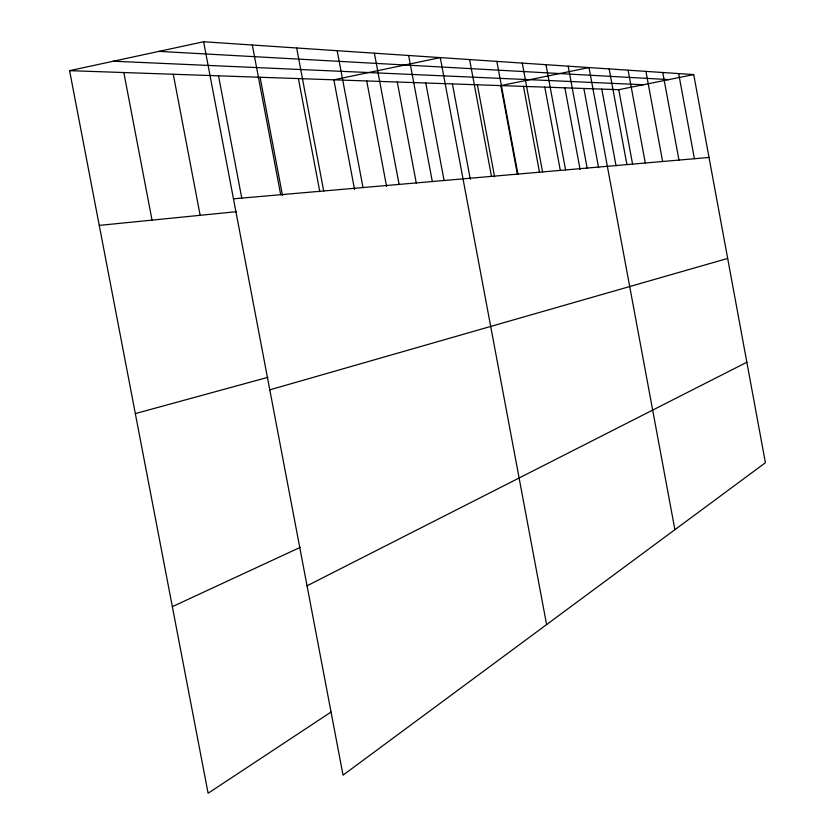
<?xml version="1.0" encoding="UTF-8"?>
<svg xmlns="http://www.w3.org/2000/svg" width="835" height="835" viewBox="0 0 835 835"><rect width="100%" height="100%" fill="white"/><g stroke="black" fill="none" stroke-linecap="round" stroke-linejoin="round"><path stroke-width="1.25" d="M330.994 712.078L208.113 793.25L69.587 70.662L203.604 41.75L693.718 74.586L765.413 462.736L343.049 775.151L203.604 41.75M307.04 585.794L746.845 362.233M172.344 606.659L300.454 547.249M269.788 389.841L727.671 258.433M135.333 413.596L267.92 377.326M69.587 70.662L618.766 89.689L693.718 74.586M99.25 225.398L236.42 211.683M233.466 198.813L709.019 157.46M113.383 61.216L643.367 84.732M158.942 51.384L668.856 79.596M123.831 72.541L152.033 220.116M296.655 47.981L323.698 190.975M298.408 78.594L319.805 191.685M260.092 77.269L282.491 195.421M252.316 45.017L280.696 194.712M218.53 75.828L241.774 198.156M173.273 74.252L200.149 215.305M452.424 83.928L470.293 179.222M546.601 624.59L440.285 57.605L333.854 79.816L354.551 189.472M425.787 82.999L444.084 180.454M408.639 55.486L432.311 181.529M397.283 82.018L416.321 183.241M374.383 53.189L399.088 184.41M366.722 80.953L386.563 186.309M337.183 50.705L363.006 187.551M609.153 68.919L626.918 164.599M601.784 89.105L616.053 165.883M674.899 529.693L589.009 67.572L500.802 85.598L517.418 174.515M583.853 88.479L598.58 167.647M568.186 66.174L587.141 168.065M564.888 87.821L580.095 169.505M545.986 64.692L565.587 169.933M544.796 87.122L560.275 170.173M522.261 63.105L542.573 171.937M523.472 86.391L539.493 172.229M496.867 61.404L517.93 174.077M477.38 84.794L494.591 176.749M469.614 59.577L491.481 176.383M678.667 73.584L694.407 158.733M662.76 72.509L678.97 160.08M645.935 71.382L662.625 161.499M628.097 70.192L645.309 163.002M618.766 89.689L632.617 164.318"/></g></svg>
